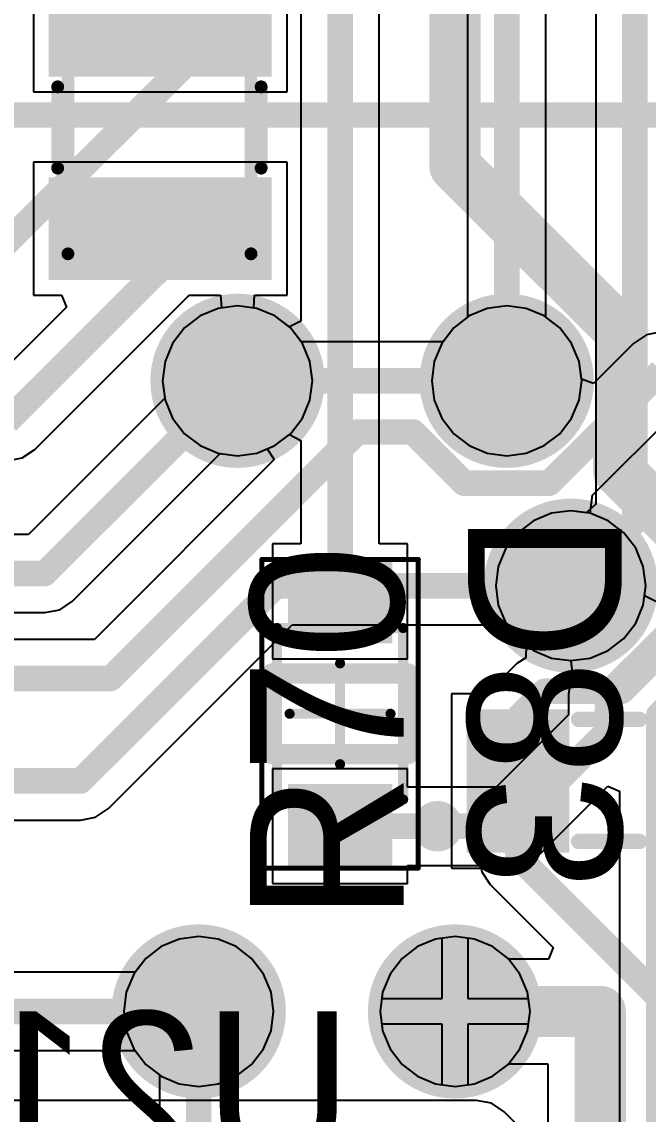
# Model space of a CAD drawing. Header units: millimetres. Extents: x 50.7 to 141.9, y 26.7 to 123.6.
# Drawn here: x 73.05 to 79.26, y 57.53 to 68.36 of the extents above; entities that cross this region are included whole.
import ezdxf

# ---------------------------------------------------------------- set-up
doc = ezdxf.new("R2010")
doc.units = ezdxf.units.MM
for name, color, linetype in [('BottomLayer', 5, 'Continuous'), ('BottomOverlay', 54, 'Continuous'), ('BottomPaste', 16, 'Continuous'), ('BottomSolder', 6, 'Continuous'), ('InternalPlane1', 76, 'Continuous'), ('InternalPlane3', 216, 'Continuous'), ('Mechanical13', 56, 'Continuous'), ('Mechanical15', 56, 'Continuous'), ('Mechanical16', 56, 'Continuous'), ('MidLayer1', 16, 'Continuous'), ('MidLayer2', 76, 'Continuous'), ('MidLayer3', 90, 'Continuous'), ('MidLayer4', 156, 'Continuous'), ('MultiLayer', 9, 'Continuous'), ('TopLayer', 1, 'Continuous'), ('TopOverlay', 2, 'Continuous'), ('TopPaste', 8, 'Continuous'), ('TopSolder', 216, 'Continuous')]:
    doc.layers.add(name, color=color, linetype=linetype)

msp = doc.modelspace()

# ---------------------------------------------------------------- linework, layer by layer
at = {"layer": 'BottomLayer'}
for p, q in [((75.816, 69.373), (75.816, 65.392)), ((76.592, 63.183), (76.592, 69.212)), ((73.165, 68.986), (73.165, 67.666)), ((75.679, 67.666), (75.679, 68.986)), ((77.467, 68.865), (77.467, 65.431)), ((78.737, 68.885), (78.737, 63.576)), ((78.243, 65.431), (78.243, 68.704)), ((73.165, 67.666), (75.679, 67.666)), ((75.679, 66.97), (73.165, 66.97)), ((73.165, 66.97), (73.165, 65.65)), ((75.679, 65.65), (75.679, 66.97)), ((73.165, 65.65), (73.443, 65.65)), ((73.443, 65.65), (73.492, 65.532)), ((74.697, 65.638), (74.704, 65.65)), ((74.704, 65.65), (75.02, 65.65)), ((75.02, 65.65), (75.028, 65.523)), ((75.348, 65.523), (75.356, 65.65)), ((75.356, 65.65), (75.679, 65.65)), ((73.179, 64.12), (74.697, 65.638)), ((73.492, 65.532), (72.743, 64.783)), ((74.817, 65.444), (74.663, 65.326)), ((74.996, 65.519), (74.817, 65.444)), ((75.028, 65.523), (74.996, 65.519)), ((75.38, 65.519), (75.348, 65.523)), ((75.559, 65.444), (75.38, 65.519)), ((75.702, 65.335), (75.559, 65.444)), ((77.467, 65.431), (77.33, 65.326)), ((78.38, 65.326), (78.243, 65.431)), ((74.663, 65.326), (74.545, 65.172)), ((75.816, 65.392), (75.702, 65.335)), ((77.33, 65.326), (77.212, 65.172)), ((78.498, 65.172), (78.38, 65.326)), ((74.545, 65.172), (74.47, 64.993)), ((77.212, 65.172), (77.137, 64.993)), ((78.573, 64.993), (78.498, 65.172)), ((74.47, 64.993), (74.445, 64.801)), ((77.137, 64.993), (77.112, 64.801)), ((78.598, 64.801), (78.573, 64.993)), ((74.445, 64.801), (74.468, 64.63)), ((77.112, 64.801), (77.137, 64.609)), ((78.573, 64.609), (78.598, 64.801)), ((74.468, 64.63), (73.116, 63.278)), ((77.137, 64.609), (77.212, 64.43)), ((78.498, 64.43), (78.573, 64.609)), ((77.212, 64.43), (77.33, 64.276)), ((78.38, 64.276), (78.498, 64.43)), ((75.559, 64.158), (75.702, 64.267)), ((75.702, 64.267), (75.816, 64.21)), ((77.33, 64.276), (77.484, 64.158)), ((78.226, 64.158), (78.38, 64.276)), ((75.38, 64.083), (75.559, 64.158)), ((75.816, 64.21), (75.816, 63.183)), ((77.484, 64.158), (77.663, 64.083)), ((78.047, 64.083), (78.226, 64.158)), ((72.904, 64.007), (73.053, 64.036)), ((73.053, 64.036), (73.179, 64.12)), ((73.552, 62.615), (75.017, 64.081)), ((75.017, 64.081), (75.188, 64.058)), ((75.188, 64.058), (75.38, 64.083)), ((77.663, 64.083), (77.855, 64.058)), ((77.855, 64.058), (78.047, 64.083)), ((78.298, 63.487), (78.119, 63.412)), ((78.49, 63.512), (78.298, 63.487)), ((78.641, 63.492), (78.49, 63.512)), ((78.737, 63.576), (78.641, 63.492)), ((78.119, 63.412), (77.965, 63.294)), ((73.116, 63.278), (72.339, 63.278)), ((77.965, 63.294), (77.847, 63.14)), ((75.816, 63.183), (75.535, 63.183)), ((75.535, 63.183), (75.535, 62.045)), ((76.873, 63.183), (76.592, 63.183)), ((76.873, 62.045), (76.873, 63.183)), ((77.847, 63.14), (77.772, 62.961)), ((77.772, 62.961), (77.747, 62.769)), ((77.747, 62.769), (77.772, 62.577)), ((73.426, 62.531), (73.552, 62.615)), ((72.806, 62.502), (73.277, 62.502)), ((73.277, 62.502), (73.426, 62.531)), ((77.772, 62.577), (77.847, 62.398)), ((77.847, 62.398), (77.965, 62.244)), ((77.965, 62.244), (78.119, 62.126)), ((78.119, 62.126), (78.298, 62.051)), ((75.535, 62.045), (76.873, 62.045)), ((78.298, 62.051), (78.487, 62.026)), ((78.487, 62.026), (78.491, 62.017)), ((78.491, 62.017), (78.511, 61.868)), ((78.511, 61.868), (78.495, 61.845)), ((78.495, 61.845), (78.466, 61.696)), ((78.466, 61.696), (78.466, 61.489)), ((78.466, 61.489), (77.749, 60.772)), ((76.873, 60.953), (75.535, 60.953)), ((75.535, 60.953), (75.535, 59.815)), ((76.873, 60.772), (76.873, 60.953)), ((77.749, 60.772), (76.873, 60.772)), ((78.185, 60.109), (78.857, 60.781)), ((78.857, 60.781), (78.974, 60.733)), ((78.974, 60.733), (78.974, 56.537)), ((77.91, 59.996), (78.059, 60.025)), ((78.059, 60.025), (78.185, 60.109)), ((76.873, 59.815), (76.873, 59.996)), ((76.873, 59.996), (77.91, 59.996)), ((75.535, 59.815), (76.873, 59.815)), ((74.611, 59.265), (74.432, 59.19)), ((74.803, 59.29), (74.611, 59.265)), ((74.995, 59.265), (74.803, 59.29)), ((75.174, 59.19), (74.995, 59.265)), ((77.151, 59.265), (76.972, 59.19)), ((77.343, 59.29), (77.151, 59.265)), ((77.535, 59.265), (77.343, 59.29)), ((77.714, 59.19), (77.535, 59.265)), ((74.432, 59.19), (74.278, 59.072)), ((75.328, 59.072), (75.174, 59.19)), ((76.972, 59.19), (76.818, 59.072)), ((77.868, 59.072), (77.714, 59.19)), ((74.278, 59.072), (74.173, 58.935)), ((75.446, 58.918), (75.328, 59.072)), ((76.818, 59.072), (76.7, 58.918)), ((77.986, 58.918), (77.868, 59.072)), ((74.173, 58.935), (70.189, 58.935)), ((75.521, 58.739), (75.446, 58.918)), ((76.7, 58.918), (76.625, 58.739)), ((78.061, 58.739), (77.986, 58.918)), ((75.546, 58.547), (75.521, 58.739)), ((76.625, 58.739), (76.6, 58.547)), ((78.086, 58.547), (78.061, 58.739)), ((75.521, 58.355), (75.546, 58.547)), ((76.6, 58.547), (76.625, 58.355)), ((78.061, 58.355), (78.086, 58.547)), ((75.446, 58.176), (75.521, 58.355)), ((76.625, 58.355), (76.7, 58.176)), ((77.986, 58.176), (78.061, 58.355)), ((75.328, 58.022), (75.446, 58.176)), ((76.7, 58.176), (76.818, 58.022)), ((77.868, 58.022), (77.986, 58.176)), ((68.622, 58.159), (74.173, 58.159)), ((74.173, 58.159), (74.278, 58.022)), ((74.278, 58.022), (74.432, 57.904)), ((75.174, 57.904), (75.328, 58.022)), ((76.818, 58.022), (76.972, 57.904)), ((77.714, 57.904), (77.868, 58.022)), ((74.432, 57.904), (74.611, 57.829)), ((74.995, 57.829), (75.174, 57.904)), ((76.972, 57.904), (77.151, 57.829)), ((77.535, 57.829), (77.714, 57.904)), ((74.611, 57.829), (74.803, 57.804)), ((74.803, 57.804), (74.995, 57.829)), ((77.151, 57.829), (77.343, 57.804)), ((77.343, 57.804), (77.535, 57.829)), ((77.556, 57.665), (68.498, 57.665)), ((77.705, 57.636), (77.556, 57.665)), ((77.831, 57.552), (77.705, 57.636)), ((78.791, 56.592), (77.831, 57.552))]:
    msp.add_line(p, q, dxfattribs=at)
at = {"layer": 'BottomLayer', "const_width": 0.254}
for points in [[(74.422, 68.326), (74.422, 70.977)], [(76.204, 62.614), (76.204, 69.373)], [(79.125, 63.404), (79.125, 68.885)], [(77.855, 64.801), (77.855, 68.865)], [(74.422, 65.913), (74.422, 66.31)], [(72.904, 64.395), (74.422, 65.913)], [(73.277, 62.89), (75.188, 64.801)], [(78.49, 62.769), (79.125, 63.404)], [(70.756, 62.89), (73.277, 62.89)], [(78.854, 61.696), (79.506, 62.348)], [(79.362, 61.486), (80.014, 62.138)], [(78.854, 61.328), (78.854, 61.696)], [(79.362, 49.067), (79.362, 61.486)], [(77.91, 60.384), (78.854, 61.328)], [(76.204, 60.384), (77.91, 60.384)], [(68.622, 58.547), (74.803, 58.547)]]:
    msp.add_lwpolyline(points, dxfattribs=at)
at = {"layer": 'BottomLayer'}
for points, const_width in [([(74.358, 68.326, 1), (74.486, 68.326, 1)], 0.127), ([(74.358, 66.31, 1), (74.486, 66.31, 1)], 0.127), ([(74.358, 65.913, 1), (74.486, 65.913, 1)], 0.127), ([(74.358, 65.913, 1), (74.486, 65.913, 1)], 0.127), ([(74.947, 64.801, 1), (75.429, 64.801, 1)], 0.483), ([(77.614, 64.801, 1), (78.096, 64.801, 1)], 0.483), ([(75.125, 64.801, 1), (75.252, 64.801, 1)], 0.127), ([(77.792, 64.801, 1), (77.919, 64.801, 1)], 0.127), ([(79.062, 63.404, 1), (79.189, 63.404, 1)], 0.127), ([(79.062, 63.404, 1), (79.189, 63.404, 1)], 0.127), ([(78.249, 62.769, 1), (78.731, 62.769, 1)], 0.483), ([(73.214, 62.89, 1), (73.341, 62.89, 1)], 0.127), ([(73.214, 62.89, 1), (73.341, 62.89, 1)], 0.127), ([(78.427, 62.769, 1), (78.554, 62.769, 1)], 0.127), ([(76.141, 62.614, 1), (76.268, 62.614, 1)], 0.127), ([(78.791, 61.696, 1), (78.918, 61.696, 1)], 0.127), ([(78.791, 61.696, 1), (78.918, 61.696, 1)], 0.127), ([(79.299, 61.486, 1), (79.426, 61.486, 1)], 0.127), ([(79.299, 61.486, 1), (79.426, 61.486, 1)], 0.127), ([(78.791, 61.328, 1), (78.918, 61.328, 1)], 0.127), ([(78.791, 61.328, 1), (78.918, 61.328, 1)], 0.127), ([(76.141, 60.384, 1), (76.268, 60.384, 1)], 0.127), ([(77.847, 60.384, 1), (77.974, 60.384, 1)], 0.127), ([(77.847, 60.384, 1), (77.974, 60.384, 1)], 0.127), ([(74.562, 58.547, 1), (75.044, 58.547, 1)], 0.483), ([(77.102, 58.547, 1), (77.584, 58.547, 1)], 0.483), ([(74.739, 58.547, 1), (74.867, 58.547, 1)], 0.127)]:
    msp.add_lwpolyline(points, format="xyb", close=True, dxfattribs=dict(at, const_width=const_width))
for points in [[(75.425, 68.732), (73.419, 68.732), (75.425, 67.92), (73.419, 67.92)], [(75.425, 66.716), (73.419, 66.716), (75.425, 65.904), (73.419, 65.904)], [(76.619, 62.299), (76.619, 62.929), (75.789, 62.299), (75.789, 62.929)], [(76.619, 60.069), (76.619, 60.699), (75.789, 60.069), (75.789, 60.699)]]:
    msp.add_solid(points, dxfattribs=at)
at = {"layer": 'BottomOverlay'}
for points, const_width in [([(73.406, 66.91), (73.406, 67.716)], 0.127), ([(75.422, 66.91), (75.422, 67.716)], 0.127), ([(75.529, 61.899), (76.879, 61.899)], 0.2), ([(75.529, 61.099), (75.529, 61.899)], 0.2), ([(76.879, 61.099), (76.879, 61.899)], 0.2), ([(75.529, 61.099), (76.879, 61.099)], 0.2)]:
    msp.add_lwpolyline(points, dxfattribs=dict(at, const_width=const_width))
for points, const_width in [([(73.374, 67.716, 1), (73.438, 67.716, 1)], 0.0635), ([(75.39, 67.716, 1), (75.454, 67.716, 1)], 0.0635), ([(73.374, 66.91, 1), (73.438, 66.91, 1)], 0.0635), ([(75.39, 66.91, 1), (75.454, 66.91, 1)], 0.0635), ([(75.479, 61.899, 1), (75.579, 61.899, 1)], 0.1), ([(75.479, 61.899, 1), (75.579, 61.899, 1)], 0.1), ([(76.829, 61.899, 1), (76.929, 61.899, 1)], 0.1), ([(76.829, 61.899, 1), (76.929, 61.899, 1)], 0.1), ([(75.479, 61.099, 1), (75.579, 61.099, 1)], 0.1), ([(75.479, 61.099, 1), (75.579, 61.099, 1)], 0.1), ([(76.829, 61.099, 1), (76.929, 61.099, 1)], 0.1), ([(76.829, 61.099, 1), (76.929, 61.099, 1)], 0.1), ([(77.294, 60.384, 1), (77.044, 60.384, 1)], 0.25), ([(76.982, 60.384, 1), (77.107, 60.384, 1)], 0.125), ([(77.232, 60.384, 1), (77.357, 60.384, 1)], 0.125)]:
    msp.add_lwpolyline(points, format="xyb", close=True, dxfattribs=dict(at, const_width=const_width))
at = {"layer": 'BottomPaste'}
for points in [[(75.425, 68.732), (73.419, 68.732), (75.425, 67.92), (73.419, 67.92)], [(75.425, 66.716), (73.419, 66.716), (75.425, 65.904), (73.419, 65.904)], [(76.619, 62.299), (76.619, 62.929), (75.789, 62.299), (75.789, 62.929)], [(76.619, 60.069), (76.619, 60.699), (75.789, 60.069), (75.789, 60.699)]]:
    msp.add_solid(points, dxfattribs=at)
at = {"layer": 'BottomSolder', "const_width": 0.584}
for points in [[(74.896, 64.801, 1), (75.48, 64.801, 1)], [(77.563, 64.801, 1), (78.147, 64.801, 1)], [(78.198, 62.769, 1), (78.782, 62.769, 1)], [(74.511, 58.547, 1), (75.095, 58.547, 1)], [(77.051, 58.547, 1), (77.635, 58.547, 1)]]:
    msp.add_lwpolyline(points, format="xyb", close=True, dxfattribs=at)
at = {"layer": 'BottomSolder'}
for points in [[(75.527, 68.834), (73.317, 68.834), (75.527, 67.818), (73.317, 67.818)], [(75.527, 66.818), (73.317, 66.818), (75.527, 65.802), (73.317, 65.802)], [(76.721, 62.197), (76.721, 63.031), (75.687, 62.197), (75.687, 63.031)], [(76.721, 59.967), (76.721, 60.801), (75.687, 59.967), (75.687, 60.801)]]:
    msp.add_solid(points, dxfattribs=at)
at = {"layer": 'InternalPlane1', "const_width": 0.864}
for points in [[(74.756, 64.801, 1), (75.62, 64.801, 1)], [(77.423, 64.801, 1), (78.287, 64.801, 1)], [(78.058, 62.769, 1), (78.922, 62.769, 1)], [(74.371, 58.547, 1), (75.235, 58.547, 1)], [(76.911, 58.547, 1), (77.775, 58.547, 1)]]:
    msp.add_lwpolyline(points, format="xyb", close=True, dxfattribs=at)
at = {"layer": 'InternalPlane3', "const_width": 0.864}
for points in [[(74.756, 64.801, 1), (75.62, 64.801, 1)], [(77.423, 64.801, 1), (78.287, 64.801, 1)], [(78.058, 62.769, 1), (78.922, 62.769, 1)], [(74.371, 58.547, 1), (75.235, 58.547, 1)], [(76.911, 58.547, 1), (77.775, 58.547, 1)]]:
    msp.add_lwpolyline(points, format="xyb", close=True, dxfattribs=at)
at = {"layer": 'Mechanical13', "const_width": 0.1}
for points in [[(75.579, 60.649), (75.579, 62.349)], [(75.579, 62.349), (76.829, 62.349)], [(76.829, 60.649), (76.829, 62.349)], [(75.579, 60.649), (76.829, 60.649)]]:
    msp.add_lwpolyline(points, dxfattribs=at)
at = {"layer": 'Mechanical13', "const_width": 0.05}
for points in [[(75.554, 62.349, 1), (75.604, 62.349, 1)], [(75.554, 62.349, 1), (75.604, 62.349, 1)], [(76.804, 62.349, 1), (76.854, 62.349, 1)], [(76.804, 62.349, 1), (76.854, 62.349, 1)], [(75.554, 60.649, 1), (75.604, 60.649, 1)], [(75.554, 60.649, 1), (75.604, 60.649, 1)], [(76.804, 60.649, 1), (76.854, 60.649, 1)], [(76.804, 60.649, 1), (76.854, 60.649, 1)]]:
    msp.add_lwpolyline(points, format="xyb", close=True, dxfattribs=at)
at = {"layer": 'Mechanical15'}
for points, const_width in [([(75.429, 59.969), (75.429, 63.029)], 0.05), ([(75.429, 63.029), (76.979, 63.029)], 0.05), ([(76.979, 59.969), (76.979, 63.029)], 0.05), ([(76.204, 60.999), (76.204, 61.999)], 0.1), ([(75.704, 61.499), (76.704, 61.499)], 0.1), ([(75.429, 59.969), (76.979, 59.969)], 0.05)]:
    msp.add_lwpolyline(points, dxfattribs=dict(at, const_width=const_width))
for points, const_width in [([(75.417, 63.029, 1), (75.442, 63.029, 1)], 0.025), ([(75.417, 63.029, 1), (75.442, 63.029, 1)], 0.025), ([(76.967, 63.029, 1), (76.992, 63.029, 1)], 0.025), ([(76.967, 63.029, 1), (76.992, 63.029, 1)], 0.025), ([(76.179, 61.999, 1), (76.229, 61.999, 1)], 0.05), ([(75.679, 61.499, 1), (75.729, 61.499, 1)], 0.05), ([(76.679, 61.499, 1), (76.729, 61.499, 1)], 0.05), ([(76.179, 60.999, 1), (76.229, 60.999, 1)], 0.05), ([(75.417, 59.969, 1), (75.442, 59.969, 1)], 0.025), ([(75.417, 59.969, 1), (75.442, 59.969, 1)], 0.025), ([(76.967, 59.969, 1), (76.992, 59.969, 1)], 0.025), ([(76.967, 59.969, 1), (76.992, 59.969, 1)], 0.025)]:
    msp.add_lwpolyline(points, format="xyb", close=True, dxfattribs=dict(at, const_width=const_width))
at = {"layer": 'Mechanical16', "const_width": 0.127}
for points in [[(73.508, 66.06), (73.508, 68.58)], [(75.322, 66.06), (75.322, 68.58)], [(73.508, 66.06), (75.322, 66.06)]]:
    msp.add_lwpolyline(points, dxfattribs=at)
at = {"layer": 'Mechanical16', "const_width": 0.0635}
for points in [[(73.476, 66.06, 1), (73.539, 66.06, 1)], [(73.476, 66.06, 1), (73.539, 66.06, 1)], [(75.29, 66.06, 1), (75.354, 66.06, 1)], [(75.29, 66.06, 1), (75.354, 66.06, 1)]]:
    msp.add_lwpolyline(points, format="xyb", close=True, dxfattribs=at)
at = {"layer": 'MidLayer1', "const_width": 0.254}
msp.add_lwpolyline([(70.739, 67.437), (82.458, 67.437)], dxfattribs=at)
at = {"layer": 'MidLayer1', "const_width": 0.483}
for points in [[(74.947, 64.801, 1), (75.429, 64.801, 1)], [(77.614, 64.801, 1), (78.096, 64.801, 1)], [(78.249, 62.769, 1), (78.731, 62.769, 1)], [(74.562, 58.547, 1), (75.044, 58.547, 1)], [(77.102, 58.547, 1), (77.584, 58.547, 1)]]:
    msp.add_lwpolyline(points, format="xyb", close=True, dxfattribs=at)
at = {"layer": 'MidLayer2'}
for points, const_width in [([(74.803, 68.072), (74.803, 72.798)], 0.254), ([(77.343, 66.929), (77.343, 68.834)], 0.508), ([(71.755, 65.024), (74.803, 68.072)], 0.254), ([(77.343, 66.929), (78.998, 65.274)], 0.508), ([(78.998, 64.328), (78.998, 65.274)], 0.508), ([(78.963, 64.293), (78.998, 64.328)], 0.508), ([(78.963, 63.912), (78.963, 64.293)], 0.508), ([(78.963, 63.912), (79.633, 63.242)], 0.508)]:
    msp.add_lwpolyline(points, dxfattribs=dict(at, const_width=const_width))
for points, const_width in [([(74.739, 68.072, 1), (74.867, 68.072, 1)], 0.127), ([(74.739, 68.072, 1), (74.867, 68.072, 1)], 0.127), ([(77.216, 66.929, 1), (77.47, 66.929, 1)], 0.254), ([(77.216, 66.929, 1), (77.47, 66.929, 1)], 0.254), ([(78.871, 65.274, 1), (79.125, 65.274, 1)], 0.254), ([(78.871, 65.274, 1), (79.125, 65.274, 1)], 0.254), ([(74.947, 64.801, 1), (75.429, 64.801, 1)], 0.483), ([(77.614, 64.801, 1), (78.096, 64.801, 1)], 0.483), ([(78.871, 64.328, 1), (79.125, 64.328, 1)], 0.254), ([(78.871, 64.328, 1), (79.125, 64.328, 1)], 0.254), ([(78.836, 64.293, 1), (79.09, 64.293, 1)], 0.254), ([(78.836, 64.293, 1), (79.09, 64.293, 1)], 0.254), ([(78.836, 63.912, 1), (79.09, 63.912, 1)], 0.254), ([(78.836, 63.912, 1), (79.09, 63.912, 1)], 0.254), ([(78.249, 62.769, 1), (78.731, 62.769, 1)], 0.483), ([(74.562, 58.547, 1), (75.044, 58.547, 1)], 0.483), ([(77.102, 58.547, 1), (77.584, 58.547, 1)], 0.483)]:
    msp.add_lwpolyline(points, format="xyb", close=True, dxfattribs=dict(at, const_width=const_width))
at = {"layer": 'MidLayer3'}
for p, q in [((75.188, 65.544), (74.996, 65.519)), ((75.38, 65.519), (75.188, 65.544)), ((77.855, 65.544), (77.663, 65.519)), ((78.047, 65.519), (77.855, 65.544)), ((74.817, 65.444), (74.663, 65.326)), ((74.996, 65.519), (74.817, 65.444)), ((75.559, 65.444), (75.38, 65.519)), ((75.713, 65.326), (75.559, 65.444)), ((77.484, 65.444), (77.33, 65.326)), ((77.663, 65.519), (77.484, 65.444)), ((78.226, 65.444), (78.047, 65.519)), ((78.38, 65.326), (78.226, 65.444)), ((74.663, 65.326), (74.545, 65.172)), ((75.831, 65.172), (75.713, 65.326)), ((77.33, 65.326), (77.212, 65.172)), ((78.498, 65.172), (78.38, 65.326)), ((74.545, 65.172), (74.47, 64.993)), ((75.906, 64.993), (75.831, 65.172)), ((77.212, 65.172), (77.137, 64.993)), ((78.573, 64.993), (78.498, 65.172)), ((74.47, 64.993), (74.445, 64.801)), ((75.931, 64.801), (75.906, 64.993)), ((77.137, 64.993), (77.112, 64.801)), ((78.598, 64.801), (78.573, 64.993)), ((74.445, 64.801), (74.47, 64.609)), ((75.906, 64.609), (75.931, 64.801)), ((77.112, 64.801), (77.137, 64.609)), ((78.573, 64.609), (78.598, 64.801)), ((74.47, 64.609), (74.545, 64.43)), ((75.831, 64.43), (75.906, 64.609)), ((77.137, 64.609), (77.212, 64.43)), ((78.498, 64.43), (78.573, 64.609)), ((74.545, 64.43), (74.663, 64.276)), ((75.713, 64.276), (75.831, 64.43)), ((77.212, 64.43), (77.33, 64.276)), ((78.38, 64.276), (78.498, 64.43)), ((74.663, 64.276), (74.817, 64.158)), ((75.559, 64.158), (75.713, 64.276)), ((77.33, 64.276), (77.484, 64.158)), ((78.226, 64.158), (78.38, 64.276)), ((74.817, 64.158), (74.996, 64.083)), ((75.38, 64.083), (75.559, 64.158)), ((77.484, 64.158), (77.663, 64.083)), ((78.047, 64.083), (78.226, 64.158)), ((74.996, 64.083), (75.188, 64.058)), ((75.188, 64.058), (75.38, 64.083)), ((77.663, 64.083), (77.855, 64.058)), ((77.855, 64.058), (78.047, 64.083)), ((78.298, 63.487), (78.119, 63.412)), ((78.49, 63.512), (78.298, 63.487)), ((78.682, 63.487), (78.49, 63.512)), ((78.861, 63.412), (78.682, 63.487)), ((78.119, 63.412), (77.965, 63.294)), ((79.015, 63.294), (78.861, 63.412)), ((77.965, 63.294), (77.847, 63.14)), ((79.133, 63.14), (79.015, 63.294)), ((77.847, 63.14), (77.772, 62.961)), ((79.208, 62.961), (79.133, 63.14)), ((77.772, 62.961), (77.747, 62.769)), ((79.233, 62.769), (79.208, 62.961)), ((77.747, 62.769), (77.772, 62.577)), ((79.208, 62.577), (79.233, 62.769)), ((77.772, 62.577), (77.847, 62.398)), ((79.133, 62.398), (79.208, 62.577)), ((77.847, 62.398), (77.965, 62.244)), ((79.015, 62.244), (79.133, 62.398)), ((77.965, 62.244), (78.119, 62.126)), ((78.861, 62.126), (79.015, 62.244)), ((78.119, 62.126), (78.298, 62.051)), ((78.682, 62.051), (78.861, 62.126)), ((78.298, 62.051), (78.49, 62.026)), ((78.49, 62.026), (78.682, 62.051)), ((74.611, 59.265), (74.432, 59.19)), ((74.803, 59.29), (74.611, 59.265)), ((74.995, 59.265), (74.803, 59.29)), ((75.174, 59.19), (74.995, 59.265)), ((77.151, 59.265), (76.972, 59.19)), ((77.216, 59.273), (77.151, 59.265)), ((77.216, 58.674), (77.216, 59.273)), ((77.535, 59.265), (77.47, 59.273)), ((77.47, 59.273), (77.47, 58.674)), ((77.714, 59.19), (77.535, 59.265)), ((74.432, 59.19), (74.278, 59.072)), ((75.328, 59.072), (75.174, 59.19)), ((76.972, 59.19), (76.818, 59.072)), ((77.868, 59.072), (77.714, 59.19)), ((74.278, 59.072), (74.16, 58.918)), ((75.446, 58.918), (75.328, 59.072)), ((76.818, 59.072), (76.7, 58.918)), ((77.986, 58.918), (77.868, 59.072)), ((74.16, 58.918), (74.085, 58.739)), ((75.521, 58.739), (75.446, 58.918)), ((76.7, 58.918), (76.625, 58.739)), ((78.061, 58.739), (77.986, 58.918)), ((74.085, 58.739), (74.06, 58.547)), ((75.546, 58.547), (75.521, 58.739)), ((76.625, 58.739), (76.617, 58.674)), ((78.069, 58.674), (78.061, 58.739)), ((76.617, 58.674), (77.216, 58.674)), ((77.47, 58.674), (78.069, 58.674)), ((74.06, 58.547), (74.085, 58.355)), ((75.521, 58.355), (75.546, 58.547)), ((77.216, 58.42), (76.617, 58.42)), ((76.617, 58.42), (76.625, 58.355)), ((77.216, 57.821), (77.216, 58.42)), ((78.069, 58.42), (77.47, 58.42)), ((77.47, 58.42), (77.47, 57.821)), ((78.061, 58.355), (78.069, 58.42)), ((74.085, 58.355), (74.16, 58.176)), ((75.446, 58.176), (75.521, 58.355)), ((76.625, 58.355), (76.7, 58.176)), ((77.986, 58.176), (78.061, 58.355)), ((74.16, 58.176), (74.278, 58.022)), ((75.328, 58.022), (75.446, 58.176)), ((76.7, 58.176), (76.818, 58.022)), ((77.868, 58.022), (77.986, 58.176)), ((74.278, 58.022), (74.432, 57.904)), ((75.174, 57.904), (75.328, 58.022)), ((76.818, 58.022), (76.972, 57.904)), ((77.714, 57.904), (77.868, 58.022)), ((74.432, 57.904), (74.611, 57.829)), ((74.995, 57.829), (75.174, 57.904)), ((76.972, 57.904), (77.151, 57.829)), ((77.535, 57.829), (77.714, 57.904)), ((74.611, 57.829), (74.803, 57.804)), ((74.803, 57.804), (74.995, 57.829)), ((77.151, 57.829), (77.216, 57.821)), ((77.47, 57.821), (77.535, 57.829))]:
    msp.add_line(p, q, dxfattribs=at)
at = {"layer": 'MidLayer3', "const_width": 0.483}
for points in [[(74.947, 64.801, 1), (75.429, 64.801, 1)], [(77.614, 64.801, 1), (78.096, 64.801, 1)], [(78.249, 62.769, 1), (78.731, 62.769, 1)], [(74.562, 58.547, 1), (75.044, 58.547, 1)], [(77.102, 58.547, 1), (77.584, 58.547, 1)]]:
    msp.add_lwpolyline(points, format="xyb", close=True, dxfattribs=at)
at = {"layer": 'MidLayer4'}
for p, q in [((75.188, 65.544), (74.996, 65.519)), ((75.38, 65.519), (75.188, 65.544)), ((77.855, 65.544), (77.663, 65.519)), ((78.047, 65.519), (77.855, 65.544)), ((74.817, 65.444), (74.663, 65.326)), ((74.996, 65.519), (74.817, 65.444)), ((75.559, 65.444), (75.38, 65.519)), ((75.713, 65.326), (75.559, 65.444)), ((77.484, 65.444), (77.33, 65.326)), ((77.663, 65.519), (77.484, 65.444)), ((78.226, 65.444), (78.047, 65.519)), ((78.38, 65.326), (78.226, 65.444)), ((74.663, 65.326), (74.545, 65.172)), ((75.831, 65.172), (75.713, 65.326)), ((77.33, 65.326), (77.212, 65.172)), ((78.498, 65.172), (78.38, 65.326)), ((74.545, 65.172), (74.47, 64.993)), ((75.906, 64.993), (75.831, 65.172)), ((77.212, 65.172), (77.137, 64.993)), ((78.573, 64.993), (78.498, 65.172)), ((74.47, 64.993), (74.445, 64.801)), ((75.931, 64.801), (75.906, 64.993)), ((77.137, 64.993), (77.112, 64.801)), ((78.598, 64.801), (78.573, 64.993)), ((74.445, 64.801), (74.47, 64.609)), ((75.906, 64.609), (75.931, 64.801)), ((77.112, 64.801), (77.137, 64.609)), ((78.573, 64.609), (78.598, 64.801)), ((74.47, 64.609), (74.545, 64.43)), ((75.831, 64.43), (75.906, 64.609)), ((77.137, 64.609), (77.212, 64.43)), ((78.498, 64.43), (78.573, 64.609)), ((74.545, 64.43), (74.663, 64.276)), ((75.713, 64.276), (75.831, 64.43)), ((77.212, 64.43), (77.33, 64.276)), ((78.38, 64.276), (78.498, 64.43)), ((74.663, 64.276), (74.817, 64.158)), ((75.559, 64.158), (75.713, 64.276)), ((77.33, 64.276), (77.484, 64.158)), ((78.226, 64.158), (78.38, 64.276)), ((74.817, 64.158), (74.996, 64.083)), ((75.38, 64.083), (75.559, 64.158)), ((77.484, 64.158), (77.663, 64.083)), ((78.047, 64.083), (78.226, 64.158)), ((74.996, 64.083), (75.188, 64.058)), ((75.188, 64.058), (75.38, 64.083)), ((77.663, 64.083), (77.855, 64.058)), ((77.855, 64.058), (78.047, 64.083)), ((78.298, 63.487), (78.119, 63.412)), ((78.49, 63.512), (78.298, 63.487)), ((78.682, 63.487), (78.49, 63.512)), ((78.861, 63.412), (78.682, 63.487)), ((78.119, 63.412), (77.965, 63.294)), ((79.015, 63.294), (78.861, 63.412)), ((77.965, 63.294), (77.847, 63.14)), ((79.133, 63.14), (79.015, 63.294)), ((77.847, 63.14), (77.772, 62.961)), ((79.208, 62.961), (79.133, 63.14)), ((77.772, 62.961), (77.747, 62.769)), ((79.233, 62.769), (79.208, 62.961)), ((77.747, 62.769), (77.772, 62.577)), ((79.208, 62.577), (79.233, 62.769)), ((77.772, 62.577), (77.847, 62.398)), ((79.133, 62.398), (79.208, 62.577)), ((77.847, 62.398), (77.965, 62.244)), ((79.015, 62.244), (79.133, 62.398)), ((77.965, 62.244), (78.119, 62.126)), ((78.861, 62.126), (79.015, 62.244)), ((78.119, 62.126), (78.298, 62.051)), ((78.682, 62.051), (78.861, 62.126)), ((78.298, 62.051), (78.49, 62.026)), ((78.49, 62.026), (78.682, 62.051)), ((74.611, 59.265), (74.432, 59.19)), ((74.803, 59.29), (74.611, 59.265)), ((74.995, 59.265), (74.803, 59.29)), ((75.174, 59.19), (74.995, 59.265)), ((77.151, 59.265), (76.972, 59.19)), ((77.343, 59.29), (77.151, 59.265)), ((77.535, 59.265), (77.343, 59.29)), ((77.714, 59.19), (77.535, 59.265)), ((74.432, 59.19), (74.278, 59.072)), ((75.328, 59.072), (75.174, 59.19)), ((76.972, 59.19), (76.818, 59.072)), ((77.868, 59.072), (77.714, 59.19)), ((74.278, 59.072), (74.16, 58.918)), ((75.446, 58.918), (75.328, 59.072)), ((76.818, 59.072), (76.7, 58.918)), ((77.986, 58.918), (77.868, 59.072)), ((74.16, 58.918), (74.085, 58.739)), ((75.521, 58.739), (75.446, 58.918)), ((76.7, 58.918), (76.625, 58.739)), ((78.061, 58.739), (77.986, 58.918)), ((74.085, 58.739), (74.06, 58.547)), ((75.546, 58.547), (75.521, 58.739)), ((76.625, 58.739), (76.6, 58.547)), ((78.086, 58.547), (78.061, 58.739)), ((74.06, 58.547), (74.085, 58.355)), ((75.521, 58.355), (75.546, 58.547)), ((76.6, 58.547), (76.625, 58.355)), ((78.061, 58.355), (78.086, 58.547)), ((74.085, 58.355), (74.16, 58.176)), ((75.446, 58.176), (75.521, 58.355)), ((76.625, 58.355), (76.7, 58.176)), ((77.986, 58.176), (78.061, 58.355)), ((74.16, 58.176), (74.278, 58.022)), ((75.328, 58.022), (75.446, 58.176)), ((76.7, 58.176), (76.818, 58.022)), ((77.868, 58.022), (77.986, 58.176)), ((74.278, 58.022), (74.432, 57.904)), ((75.174, 57.904), (75.328, 58.022)), ((76.818, 58.022), (76.972, 57.904)), ((77.714, 57.904), (77.868, 58.022)), ((74.432, 57.904), (74.611, 57.829)), ((74.995, 57.829), (75.174, 57.904)), ((76.972, 57.904), (77.151, 57.829)), ((77.535, 57.829), (77.714, 57.904)), ((74.611, 57.829), (74.803, 57.804)), ((74.803, 57.804), (74.995, 57.829)), ((77.151, 57.829), (77.343, 57.804)), ((77.343, 57.804), (77.535, 57.829))]:
    msp.add_line(p, q, dxfattribs=at)
at = {"layer": 'MidLayer4', "const_width": 0.483}
for points in [[(74.947, 64.801, 1), (75.429, 64.801, 1)], [(77.614, 64.801, 1), (78.096, 64.801, 1)], [(78.249, 62.769, 1), (78.731, 62.769, 1)], [(74.562, 58.547, 1), (75.044, 58.547, 1)], [(77.102, 58.547, 1), (77.584, 58.547, 1)]]:
    msp.add_lwpolyline(points, format="xyb", close=True, dxfattribs=at)
at = {"layer": 'MultiLayer', "const_width": 0.483}
for points in [[(74.947, 64.801, 1), (75.429, 64.801, 1)], [(77.614, 64.801, 1), (78.096, 64.801, 1)], [(78.249, 62.769, 1), (78.731, 62.769, 1)], [(74.562, 58.547, 1), (75.044, 58.547, 1)], [(77.102, 58.547, 1), (77.584, 58.547, 1)]]:
    msp.add_lwpolyline(points, format="xyb", close=True, dxfattribs=at)
at = {"layer": 'TopLayer'}
for p, q in [((75.188, 65.544), (74.996, 65.519)), ((75.38, 65.519), (75.188, 65.544)), ((77.855, 65.544), (77.663, 65.519)), ((78.047, 65.519), (77.855, 65.544)), ((74.817, 65.444), (74.663, 65.326)), ((74.996, 65.519), (74.817, 65.444)), ((75.559, 65.444), (75.38, 65.519)), ((75.713, 65.326), (75.559, 65.444)), ((77.484, 65.444), (77.33, 65.326)), ((77.663, 65.519), (77.484, 65.444)), ((78.226, 65.444), (78.047, 65.519)), ((78.38, 65.326), (78.226, 65.444)), ((74.663, 65.326), (74.545, 65.172)), ((75.818, 65.189), (75.713, 65.326)), ((77.33, 65.326), (77.225, 65.189)), ((78.498, 65.172), (78.38, 65.326)), ((79.239, 65.256), (79.113, 65.172)), ((79.388, 65.285), (79.239, 65.256)), ((74.545, 65.172), (74.47, 64.993)), ((77.225, 65.189), (75.818, 65.189)), ((78.573, 64.993), (78.498, 65.172)), ((79.113, 65.172), (78.716, 64.775)), ((74.47, 64.993), (74.445, 64.801)), ((78.596, 64.816), (78.573, 64.993)), ((74.445, 64.801), (74.47, 64.609)), ((78.716, 64.775), (78.596, 64.816)), ((74.47, 64.609), (74.545, 64.43)), ((78.706, 63.666), (79.549, 64.509)), ((74.545, 64.43), (74.663, 64.276)), ((74.663, 64.276), (74.817, 64.158)), ((74.817, 64.158), (74.996, 64.083)), ((75.38, 64.083), (75.481, 64.125)), ((75.481, 64.125), (75.552, 64.02)), ((75.552, 64.02), (73.77, 62.237)), ((74.996, 64.083), (75.188, 64.058)), ((75.188, 64.058), (75.38, 64.083)), ((78.682, 63.487), (78.706, 63.666)), ((78.861, 63.412), (78.682, 63.487)), ((79.015, 63.294), (78.861, 63.412)), ((79.133, 63.14), (79.015, 63.294)), ((79.208, 62.961), (79.133, 63.14)), ((79.233, 62.769), (79.208, 62.961)), ((79.22, 62.667), (79.233, 62.769)), ((79.333, 62.611), (79.22, 62.667)), ((73.908, 60.558), (75.73, 62.381)), ((75.73, 62.381), (77.86, 62.381)), ((77.86, 62.381), (77.965, 62.244)), ((73.77, 62.237), (70.266, 62.237)), ((77.965, 62.244), (78.047, 62.181)), ((78.047, 62.181), (78.043, 62.054)), ((77.957, 61.997), (77.692, 61.732)), ((78.043, 62.054), (77.957, 61.997)), ((77.669, 61.697), (77.307, 61.697)), ((77.307, 61.697), (77.307, 59.969)), ((77.692, 61.732), (77.669, 61.697)), ((73.782, 60.474), (73.908, 60.558)), ((72.004, 60.445), (73.633, 60.445)), ((73.633, 60.445), (73.782, 60.474)), ((77.307, 59.969), (77.601, 59.969)), ((77.601, 59.969), (77.608, 59.933)), ((77.608, 59.933), (77.692, 59.807)), ((77.692, 59.807), (78.317, 59.182)), ((74.611, 59.265), (74.432, 59.19)), ((74.803, 59.29), (74.611, 59.265)), ((74.995, 59.265), (74.803, 59.29)), ((75.174, 59.19), (74.995, 59.265)), ((77.151, 59.265), (76.972, 59.19)), ((77.343, 59.29), (77.151, 59.265)), ((77.535, 59.265), (77.343, 59.29)), ((77.714, 59.19), (77.535, 59.265)), ((74.432, 59.19), (74.278, 59.072)), ((75.328, 59.072), (75.174, 59.19)), ((76.972, 59.19), (76.818, 59.072)), ((77.868, 59.072), (77.714, 59.19)), ((78.317, 59.182), (78.269, 59.065)), ((74.278, 59.072), (74.16, 58.918)), ((75.446, 58.918), (75.328, 59.072)), ((76.818, 59.072), (76.7, 58.918)), ((77.874, 59.065), (77.868, 59.072)), ((78.269, 59.065), (77.874, 59.065)), ((74.16, 58.918), (74.085, 58.739)), ((75.521, 58.739), (75.446, 58.918)), ((76.7, 58.918), (76.625, 58.739)), ((74.085, 58.739), (74.06, 58.547)), ((75.546, 58.547), (75.521, 58.739)), ((76.625, 58.739), (76.6, 58.547)), ((74.06, 58.547), (74.085, 58.355)), ((75.521, 58.355), (75.546, 58.547)), ((76.6, 58.547), (76.625, 58.355)), ((74.085, 58.355), (74.16, 58.176)), ((75.446, 58.176), (75.521, 58.355)), ((76.625, 58.355), (76.7, 58.176)), ((74.16, 58.176), (74.278, 58.022)), ((75.328, 58.022), (75.446, 58.176)), ((76.7, 58.176), (76.818, 58.022)), ((74.278, 58.022), (74.415, 57.917)), ((75.191, 57.917), (75.328, 58.022)), ((76.818, 58.022), (76.972, 57.904)), ((77.714, 57.904), (77.868, 58.022)), ((77.868, 58.022), (77.874, 58.029)), ((77.874, 58.029), (78.264, 58.029)), ((78.264, 58.029), (78.264, 56.896)), ((74.415, 57.917), (74.415, 56.637)), ((75.191, 56.637), (75.191, 57.917)), ((76.972, 57.904), (77.151, 57.829)), ((77.535, 57.829), (77.714, 57.904)), ((77.151, 57.829), (77.343, 57.804)), ((77.343, 57.804), (77.535, 57.829))]:
    msp.add_line(p, q, dxfattribs=at)
for points, const_width in [([(74.947, 64.801, 1), (75.429, 64.801, 1)], 0.483), ([(77.614, 64.801, 1), (78.096, 64.801, 1)], 0.483), ([(75.125, 64.801, 1), (75.252, 64.801, 1)], 0.127), ([(77.792, 64.801, 1), (77.919, 64.801, 1)], 0.127), ([(76.311, 64.293, 1), (76.438, 64.293, 1)], 0.127), ([(76.311, 64.293, 1), (76.438, 64.293, 1)], 0.127), ([(76.863, 64.293, 1), (76.99, 64.293, 1)], 0.127), ([(76.863, 64.293, 1), (76.99, 64.293, 1)], 0.127), ([(77.371, 63.785, 1), (77.498, 63.785, 1)], 0.127), ([(77.371, 63.785, 1), (77.498, 63.785, 1)], 0.127), ([(78.212, 63.785, 1), (78.339, 63.785, 1)], 0.127), ([(78.212, 63.785, 1), (78.339, 63.785, 1)], 0.127), ([(78.249, 62.769, 1), (78.731, 62.769, 1)], 0.483), ([(75.506, 62.769, 1), (75.633, 62.769, 1)], 0.127), ([(75.506, 62.769, 1), (75.633, 62.769, 1)], 0.127), ([(78.427, 62.769, 1), (78.554, 62.769, 1)], 0.127), ([(73.867, 61.849, 1), (73.994, 61.849, 1)], 0.127), ([(73.867, 61.849, 1), (73.994, 61.849, 1)], 0.127), ([(78.168, 61.722, 1), (78.295, 61.722, 1)], 0.127), ([(78.168, 61.722, 1), (78.295, 61.722, 1)], 0.127), ([(78.93, 61.722, 1), (79.057, 61.722, 1)], 0.127), ([(78.93, 61.722, 1), (79.057, 61.722, 1)], 0.127), ([(77.903, 61.457, 1), (78.03, 61.457, 1)], 0.127), ([(77.903, 61.457, 1), (78.03, 61.457, 1)], 0.127), ([(73.569, 60.833, 1), (73.696, 60.833, 1)], 0.127), ([(73.569, 60.833, 1), (73.696, 60.833, 1)], 0.127), ([(77.903, 60.833, 1), (78.03, 60.833, 1)], 0.127), ([(77.903, 60.833, 1), (78.03, 60.833, 1)], 0.127), ([(77.903, 60.082, 1), (78.03, 60.082, 1)], 0.127), ([(77.903, 60.082, 1), (78.03, 60.082, 1)], 0.127), ([(74.562, 58.547, 1), (75.044, 58.547, 1)], 0.483), ([(77.102, 58.547, 1), (77.584, 58.547, 1)], 0.483), ([(77.216, 58.547, 1), (77.47, 58.547, 1)], 0.254), ([(78.655, 58.547, 1), (78.909, 58.547, 1)], 0.254), ([(78.655, 58.547, 1), (78.909, 58.547, 1)], 0.254), ([(74.739, 58.547, 1), (74.867, 58.547, 1)], 0.127)]:
    msp.add_lwpolyline(points, format="xyb", close=True, dxfattribs=dict(at, const_width=const_width))
for points, const_width in [([(78.276, 63.785), (79.388, 64.897)], 0.254), ([(75.188, 64.801), (77.855, 64.801)], 0.254), ([(73.931, 61.849), (76.375, 64.293)], 0.254), ([(76.375, 64.293), (76.926, 64.293)], 0.254), ([(76.926, 64.293), (77.434, 63.785)], 0.254), ([(77.434, 63.785), (78.276, 63.785)], 0.254), ([(78.994, 61.722), (81.001, 63.729)], 0.254), ([(73.633, 60.833), (75.569, 62.769)], 0.254), ([(75.569, 62.769), (78.49, 62.769)], 0.254), ([(70.266, 61.849), (73.931, 61.849)], 0.254), ([(77.967, 61.457), (78.232, 61.722)], 0.254), ([(78.232, 61.722), (78.994, 61.722)], 0.254), ([(77.967, 60.833), (77.967, 61.457)], 0.254), ([(71.374, 60.833), (73.633, 60.833)], 0.254), ([(77.967, 60.082), (77.967, 60.833)], 0.254), ([(77.967, 60.082), (79.502, 58.547)], 0.254), ([(77.343, 58.547), (78.782, 58.547)], 0.508), ([(78.782, 56.896), (78.782, 58.547)], 0.508), ([(74.803, 56.007), (74.803, 58.547)], 0.254)]:
    msp.add_lwpolyline(points, dxfattribs=dict(at, const_width=const_width))
msp.add_solid([(77.561, 60.223), (78.373, 60.223), (77.561, 61.443), (78.373, 61.443)], dxfattribs=at)
at = {"layer": 'TopOverlay', "const_width": 0.152}
for points in [[(78.567, 61.443), (79.172, 61.443)], [(78.567, 60.233), (79.172, 60.233)]]:
    msp.add_lwpolyline(points, dxfattribs=at)
at = {"layer": 'TopOverlay', "const_width": 0.0762}
for points in [[(78.529, 61.443, 1), (78.605, 61.443, 1)], [(79.134, 61.443, 1), (79.21, 61.443, 1)], [(78.529, 60.233, 1), (78.605, 60.233, 1)], [(79.134, 60.233, 1), (79.21, 60.233, 1)]]:
    msp.add_lwpolyline(points, format="xyb", close=True, dxfattribs=at)
at = {"layer": 'TopPaste'}
msp.add_solid([(77.561, 60.223), (78.373, 60.223), (77.561, 61.443), (78.373, 61.443)], dxfattribs=at)
at = {"layer": 'TopSolder', "const_width": 0.584}
for points in [[(74.896, 64.801, 1), (75.48, 64.801, 1)], [(77.563, 64.801, 1), (78.147, 64.801, 1)], [(78.198, 62.769, 1), (78.782, 62.769, 1)], [(74.511, 58.547, 1), (75.095, 58.547, 1)], [(77.051, 58.547, 1), (77.635, 58.547, 1)]]:
    msp.add_lwpolyline(points, format="xyb", close=True, dxfattribs=at)
at = {"layer": 'TopSolder'}
msp.add_solid([(77.459, 60.122), (78.475, 60.122), (77.459, 61.544), (78.475, 61.544)], dxfattribs=at)

# ---------------------------------------------------------------- texts
at = {"layer": 'BottomOverlay', "text_generation_flag": 2}
msp.add_text('D83', height=1.524, rotation=90, dxfattribs=at).set_placement((78.994, 63.5))
msp.add_text('U21', height=1.524, dxfattribs=at).set_placement((76.327, 57.023))
at = {"layer": 'TopOverlay'}
msp.add_text('R70', height=1.524, rotation=90, dxfattribs=at).set_placement((76.835, 59.436))

doc.saveas('drawing.dxf')
